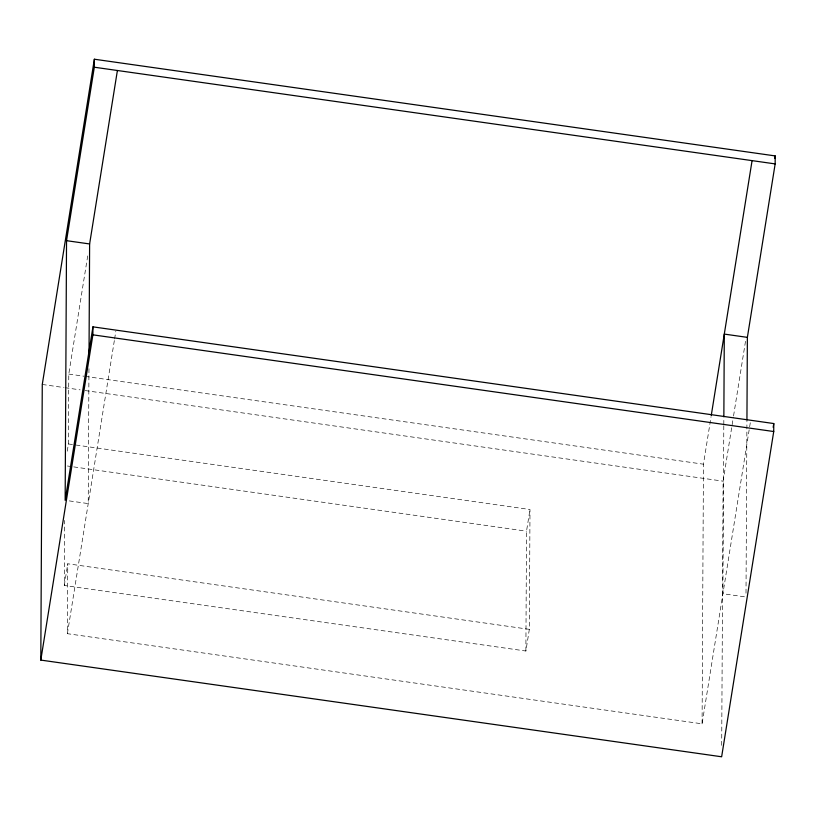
<?xml version="1.0" encoding="UTF-8"?>
<svg xmlns="http://www.w3.org/2000/svg" width="816" height="816" viewBox="0 0 816 816"><rect width="100%" height="100%" fill="white"/><g stroke="black" fill="none" stroke-linecap="round" stroke-linejoin="round"><path stroke-width="0.61" stroke-dasharray="4.08 3.06" d="M75.97 445.026L529.992 509.51L529.349 629.34L525.881 651.025L64.291 585.47L64.637 520.455M750.292 422.78L702.076 723.823L67.391 633.685L67.769 563.785L529.349 629.34M67.249 451.187L68.401 443.955L68.779 374.054L87.812 255.214M88.954 368.679L88.23 503.594L68.799 500.83M525.881 651.025L526.514 531.196L529.992 509.51M702.076 723.823L703.453 464.192L711.073 416.65M721.701 745.345L723.109 481.165L733.36 417.119M723.802 425.728L722.915 593.732L745.987 597.006M723.812 424.453L723.843 418.088M746.008 593.191L746.926 421.372M64.291 585.47L67.769 563.785M67.391 633.685L114.403 340.18M114.607 338.926L115.821 331.388M733.564 415.864L745.63 340.517M68.779 374.054L83.915 376.207M85.18 376.38L703.453 464.192M42.269 384.469L63.699 387.518M64.964 387.692L80.09 389.844M85.139 390.558L723.109 481.165M68.401 443.955L74.715 444.853M67.453 465.997L72.502 466.711M73.756 466.895L526.514 531.196"/><path stroke-width="1.22" d="M94.36 59.221L94.319 67.218L66.535 240.679L65.158 500.31L92.942 326.849L773.772 423.545L773.731 431.531L721.64 756.779L40.8 660.083L42.269 384.469L94.36 59.221L775.2 155.917L775.159 163.904L747.374 337.365L746.936 420.097M89.026 354.685L89.617 243.953L117.402 70.492M40.8 660.083L92.891 334.835L92.942 326.849M723.853 416.823L724.292 334.091L747.374 337.365M711.266 415.405L752.077 160.63M774.802 158.426L775.2 155.917M773.17 427.309L773.772 423.545M94.319 67.218L775.159 163.904M66.535 240.679L89.617 243.953M92.891 334.835L773.731 431.531"/></g></svg>
